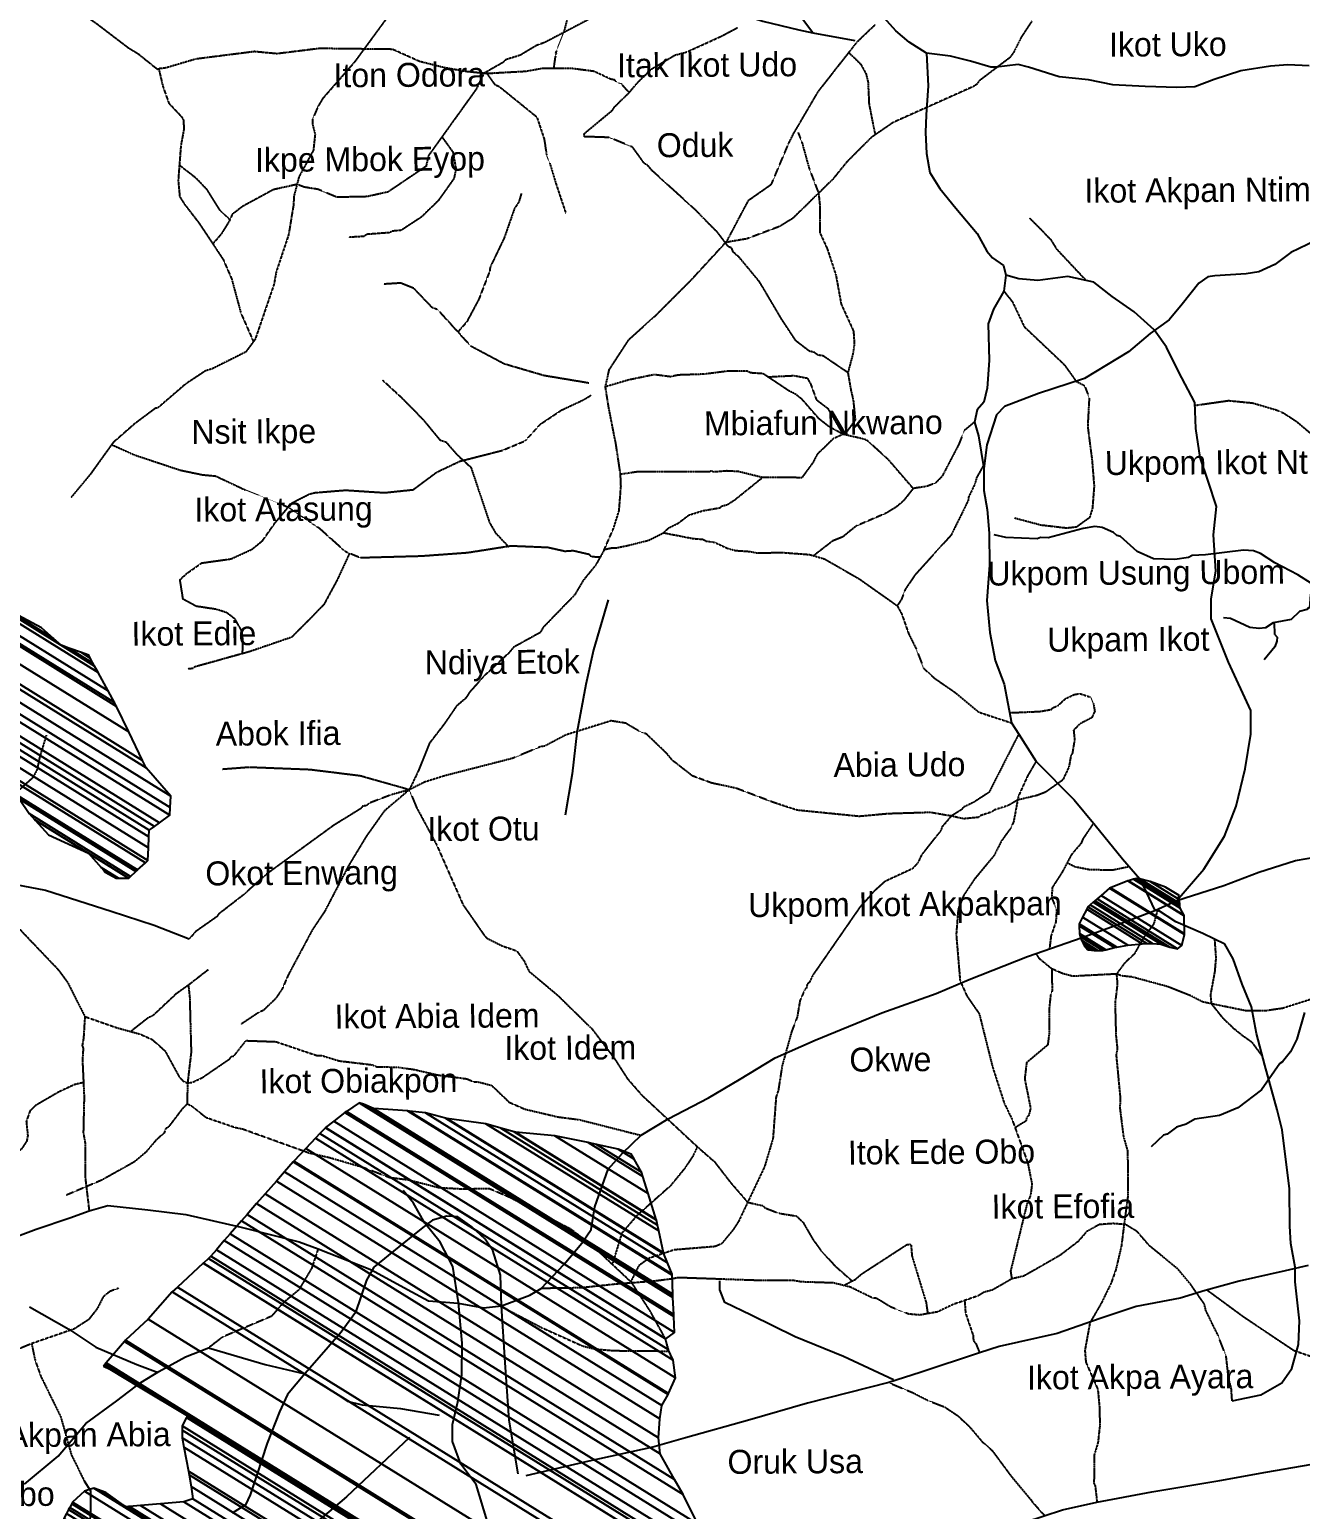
# Model space of a CAD drawing. Header units: metres. Extents: x 321186 to 621985, y 106829 to 204599.
# Drawn here: x 583692 to 594308, y 130041 to 142399 of the extents above; entities that cross this region are included whole.
import ezdxf
from ezdxf.enums import TextEntityAlignment as Align

# ---------------------------------------------------------------- set-up
doc = ezdxf.new("R2010")
doc.units = ezdxf.units.M
doc.header["$MEASUREMENT"] = 0
doc.linetypes.add('DASHED', pattern=[0.75, 0.5, -0.25])
doc.linetypes.add('HIDDEN', pattern=[0.375, 0.25, -0.125])
for name, color, linetype in [('11', 7, 'CONTINUOUS'), ('15', 7, 'CONTINUOUS'), ('18', 7, 'CONTINUOUS')]:
    doc.layers.add(name, color=color, linetype=linetype)
doc.styles.get("Standard").update_dxf_attribs({"font": 'txt', "height": 0.2})

msp = doc.modelspace()

# ---------------------------------------------------------------- linework, layer by layer
at = {"layer": '15', "color": 1, "linetype": 'DASHED'}
for points in [[(588891, 145174), (588868, 145047), (588817, 144939), (588801, 144859), (588775, 144579), (588729, 144333), (588682, 143962), (588538, 143570), (588511, 143436), (588415, 143155), (588358, 142790), (588269, 142609), (588184, 142491), (588154, 142374), (588085, 142201), (588091, 142199), (588086, 142182), (588082, 142165), (588069, 142074)], [(586729, 142567), (586407, 142128), (586140, 141822), (586101, 141756), (586057, 141652), (586055, 141612), (586077, 141526), (586063, 141392), (585942, 141168), (585899, 141002), (585898, 140942), (585856, 140686), (585752, 140374), (585734, 140272), (585577, 139813), (585498, 139706), (585217, 139566), (585163, 139550), (584994, 139438), (584766, 139242), (584741, 139235), (584567, 139105), (584391, 138951), (584279, 138796), (584199, 138684), (584041, 138494)], [(584132, 142530), (584238, 142460), (584516, 142248), (584597, 142199), (584759, 142069), (584771, 142072), (584806, 141924), (584856, 141784), (584964, 141669), (584978, 141643), (584981, 141565), (584956, 141431), (584934, 141141), (584946, 141005), (584985, 140943), (585108, 140783), (585309, 140480), (585380, 140318), (585458, 140030), (585562, 139794)], [(588358, 142481), (587995, 142291), (587928, 142267), (587789, 142184), (587671, 142148), (587650, 142126), (587488, 142034), (587425, 141904), (587025, 141347), (587004, 141257), (586687, 141043), (586511, 141004), (586259, 140999), (586101, 141065), (585988, 141083), (585926, 141106), (585728, 141062), (585468, 140920), (585384, 140855), (585367, 140811), (585294, 140692), (585223, 140610)], [(590528, 139534), (590323, 139673), (590274, 139682), (590248, 139704), (590207, 139713), (590095, 139799), (589977, 139977), (589792, 140290), (589621, 140497), (589571, 140541), (589557, 140575), (589531, 140585), (589438, 140707), (589248, 140899), (588891, 141223), (588856, 141265), (588828, 141281), (588730, 141417), (588535, 141498), (588325, 141505), (588327, 141531), (588564, 141728), (588577, 141751), (588701, 141873), (588773, 141958), (588890, 142071), (589083, 142186), (589181, 142212), (589467, 142342), (589607, 142416)], [(588492, 138053), (588571, 138234), (588617, 138381), (588633, 138586), (588629, 138685), (588590, 138942), (588531, 139240), (588503, 139416), (588535, 139559), (588700, 139812), (588935, 140023), (589233, 140323), (589519, 140634), (589655, 140892), (589701, 140976), (589890, 141108), (590032, 141444), (590077, 141534), (590281, 141882), (590458, 142108), (590612, 142303), (590756, 142440)], [(592066, 142472), (591976, 142335), (591912, 142207), (591880, 142164), (591621, 141968), (591609, 141945), (591580, 141925), (590906, 141623), (590723, 141498), (590521, 141296), (590400, 141147), (590067, 140822), (589956, 140754), (589685, 140652), (589506, 140621)], [(588701, 141873), (588637, 141945), (588596, 141961), (588577, 141979), (588546, 141985), (588407, 142050), (588229, 142073), (587976, 142074), (587838, 142049), (587513, 142031), (587340, 142048), (587161, 142080), (586949, 142133), (586724, 142234), (586114, 142241), (585759, 142197), (585571, 142215), (585082, 142153), (584827, 142078), (584771, 142072)], [(590536, 142207), (590635, 142111), (590680, 142028), (590696, 141965), (590705, 141774), (590756, 141521)], [(587513, 142031), (587581, 141937), (587610, 141928), (587930, 141669), (587991, 141486), (588011, 141351), (588038, 141283), (588088, 141117), (588171, 140868)], [(587137, 141503), (587228, 141377), (587254, 141236), (587237, 141155), (587106, 140970), (586962, 140831), (586797, 140723), (586725, 140716), (586700, 140703), (586510, 140689), (586486, 140672), (586361, 140664)], [(590112, 141540), (590147, 141448), (590203, 141244), (590283, 141033), (590295, 140921), (590295, 140701), (590355, 140570), (590428, 140349), (590472, 140107), (590575, 139881), (590582, 139776), (590570, 139691), (590528, 139534), (590554, 139384), (590569, 139321), (590574, 139295), (590589, 139138), (590501, 139016)], [(584944, 141268), (585076, 141165), (585169, 141069), (585281, 140889), (585367, 140811)], [(591831, 140215), (591903, 140125), (592001, 139918), (592335, 139602), (592435, 139462), (592505, 139426), (592544, 139323), (592531, 139085), (592567, 138810), (592585, 138587), (592571, 138402), (592547, 138323), (592437, 138244), (592355, 138235), (592141, 138260), (591923, 138318)], [(590487, 139019), (590371, 139083), (590287, 139149), (590145, 139312), (590094, 139352), (590035, 139382), (589821, 139525), (589716, 139532), (589688, 139546), (589523, 139546), (589323, 139521), (589112, 139514), (589046, 139500), (588910, 139517), (588693, 139472), (588503, 139416)], [(589860, 139499), (590078, 139510), (590189, 139489), (590217, 139439), (590265, 139308), (590360, 139236), (590487, 139019)], [(593427, 139261), (593709, 139301), (593910, 139281), (594107, 139223), (594168, 139197), (594271, 139130), (594512, 138928), (594557, 138902), (594793, 138712), (594948, 138625), (595185, 138395), (595354, 138189), (595391, 138159), (595561, 138134), (595700, 138078), (595901, 137915), (595983, 137883), (596086, 137763), (596134, 137685), (596185, 137540), (596290, 137341)], [(591585, 139121), (591501, 139051), (591453, 138932), (591315, 138668), (591260, 138612), (591187, 138584), (591074, 138567), (590993, 138464), (590932, 138412), (590849, 138361), (590595, 138252), (590485, 138162), (590400, 138128), (590241, 138005)], [(591074, 138567), (590868, 138806), (590697, 138962), (590663, 138979), (590487, 139019), (590405, 138981), (590272, 138852), (590236, 138783), (590144, 138657), (589814, 138658), (589613, 138708), (589516, 138713), (589405, 138704), (589388, 138714), (589372, 138705), (588767, 138705), (588629, 138685)], [(588491, 138057), (588555, 138071), (588597, 138072), (588694, 138092), (588866, 138135), (588988, 138197), (589032, 138238), (589111, 138277), (589200, 138345), (589318, 138382), (589461, 138406), (589476, 138421), (589520, 138432), (589585, 138473), (589814, 138658)], [(591669, 138775), (591604, 138658), (591589, 138604), (591536, 138494), (591533, 138466), (591391, 138178), (591090, 137846), (591007, 137724), (590974, 137637), (590940, 137588)], [(588988, 138197), (589235, 138149), (589316, 138143), (589343, 138128), (589417, 138117), (589520, 138068), (589588, 138049), (589708, 138041), (589769, 138028), (589974, 138033), (590209, 138015), (590334, 137978), (590623, 137812), (590940, 137588), (590978, 137518), (591036, 137353), (591096, 137234), (591161, 137065), (591252, 136982), (591423, 136864), (591620, 136700), (591895, 136609)], [(588492, 138053), (588419, 137923), (588317, 137799), (588246, 137678), (587983, 137407), (587957, 137363), (587736, 137241), (587697, 137194), (587498, 137009), (587369, 136867), (587335, 136814), (587259, 136750), (587158, 136602), (587033, 136440), (586942, 136213), (586864, 136050), (586657, 135875), (586507, 135665), (586356, 135415), (586158, 135036), (586055, 134882), (585853, 134504), (585802, 134387), (585751, 134311), (585646, 134208), (585606, 134191), (585459, 134093)], [(591879, 136694), (592133, 136705), (592229, 136722), (592242, 136737), (592281, 136751), (592345, 136811), (592418, 136846), (592466, 136854), (592558, 136824), (592579, 136771), (592590, 136705), (592566, 136653), (592463, 136599), (592414, 136547), (592422, 136470), (592402, 136349), (592391, 136336), (592374, 136240), (592323, 136132), (592180, 136031), (592108, 136003), (591946, 135965), (591868, 135919), (591753, 135882), (591730, 135866), (591625, 135831), (591618, 135820), (591494, 135808), (591392, 135831), (591215, 135861), (590862, 135850), (590624, 135828), (590104, 135880), (589914, 135942), (589595, 136063), (589390, 136107), (589230, 136166), (589063, 136296), (589016, 136353), (588847, 136515), (588781, 136542), (588671, 136607), (588549, 136626), (588171, 136508), (587997, 136416), (587958, 136409), (587724, 136312), (587159, 136167), (586990, 136114), (586864, 136050), (586717, 136010), (586522, 135936), (586509, 135919), (586474, 135913), (586458, 135893), (586229, 135751), (585670, 135345), (585477, 135172), (585271, 135012), (585257, 134991), (585080, 134867), (585026, 134805)], [(583832, 136507), (583775, 136318), (583755, 136220), (583721, 136153), (583509, 135961), (583452, 135791), (583366, 135728), (583277, 135632), (583152, 135307)], [(591955, 136516), (591707, 136029), (591582, 135948), (591492, 135904), (591478, 135885), (591392, 135831), (591314, 135740), (591307, 135713), (591143, 135506), (591112, 135439), (591067, 135391), (590838, 135285), (590758, 135213), (590629, 135071), (590237, 134505), (590206, 134442), (590189, 134427), (590183, 134397), (590167, 134379), (590127, 134288), (590105, 134154), (590058, 134031), (589979, 133747), (589947, 133542), (589928, 133484), (589902, 133138), (589832, 132903), (589615, 132446), (589567, 132372), (589473, 132259), (589419, 132236), (589077, 132208), (588869, 132139), (588782, 132077), (588714, 131943)], [(592100, 136287), (592031, 136170), (591952, 135996), (591913, 135786), (591891, 135734), (591810, 135622), (591749, 135501), (591586, 135305), (591496, 135170), (591450, 135058), (591433, 134842), (591465, 134457), (591522, 134329), (591626, 134179), (591735, 133741), (591835, 133431), (591898, 133302), (592030, 132937), (592066, 132759), (592054, 132663), (592027, 132604), (591887, 132031), (591897, 131966)], [(586864, 136050), (586925, 135902), (587092, 135592), (587313, 135091), (587494, 134830), (587516, 134810), (587638, 134748), (587761, 134706), (587823, 134621), (587864, 134535), (588101, 134337), (588391, 134053), (588577, 133808), (588685, 133640), (588806, 133501), (589271, 133069), (589414, 132944), (589548, 132771), (589691, 132606), (589816, 132578), (589836, 132559), (589950, 132515), (590099, 132491), (590153, 132439), (590235, 132297), (590301, 132206), (590419, 132076), (590564, 131948)], [(592580, 135771), (592492, 135642), (592476, 135603), (592395, 135508), (592318, 135362), (592234, 135232), (592232, 135145), (592272, 135049), (592265, 134946), (592225, 134830), (592212, 134722)], [(592879, 135408), (592740, 135379), (592548, 135382), (592424, 135407), (592359, 135440)], [(583438, 135066), (583933, 134547), (584009, 134443), (584154, 134157), (584424, 134063), (584617, 134010), (584717, 133965), (584824, 133870), (584940, 133657), (584973, 133619), (585008, 133603), (585048, 133606), (585134, 133646), (585365, 133804), (585377, 133822), (585401, 133829), (585501, 133956), (585751, 133947), (586088, 133833), (586138, 133830), (586278, 133787), (586556, 133754), (586592, 133738), (586768, 133734), (586904, 133715), (587103, 133669), (587345, 133637), (587403, 133612), (587445, 133610), (587552, 133582), (587698, 133442), (587829, 133384), (588110, 133318), (588284, 133296), (588800, 133165)], [(593115, 135049), (593083, 134930), (593001, 134820), (592919, 134677), (592840, 134604), (592772, 134512), (592779, 134427), (592760, 134270), (592767, 134002), (592779, 133885), (592769, 133837), (592802, 133492), (592801, 133386), (592830, 133156), (592865, 133033), (592867, 132657), (592835, 132420), (592813, 132241), (592766, 132042), (592727, 131931), (592646, 131765), (592550, 131600), (592508, 131369), (592516, 131270), (592616, 131043), (592631, 130879), (592632, 130735), (592617, 130598), (592585, 130493), (592584, 130257), (592594, 130237), (592609, 130102)], [(593591, 134802), (593602, 134646), (593592, 134530), (593557, 134341), (593564, 134264), (593656, 134149), (593745, 134063), (593819, 134003), (593900, 133946), (593992, 133822)], [(594389, 134298), (594159, 134225), (594020, 134205), (593851, 134205), (593494, 134278), (593390, 134331), (593198, 134407), (592903, 134487), (592818, 134496), (592772, 134512), (592406, 134493), (592321, 134516), (592232, 134555), (592130, 134638), (592100, 134683)], [(585185, 134548), (585019, 134419), (584915, 134345), (584724, 134166), (584678, 134143), (584537, 134032)], [(592232, 134555), (592234, 134371), (592221, 134336), (592209, 134212), (592209, 134010), (592197, 133919), (592021, 133772), (592005, 133637), (592054, 133391), (592039, 133331), (592022, 133313), (592015, 133284), (591925, 133228)], [(585019, 134419), (585030, 134314), (585033, 134186), (585042, 133860), (585012, 133603), (585008, 133426), (584968, 133386), (584854, 133236), (584829, 133220), (584817, 133185), (584750, 133126), (584662, 133022), (584566, 132942), (584296, 132791), (583997, 132664)], [(584154, 134157), (584143, 133977), (584132, 133914), (584140, 133892), (584134, 133788), (584148, 133489), (584141, 133188), (584157, 133094), (584157, 132813), (584190, 132534)], [(584142, 133605), (584070, 133589), (583940, 133529), (583744, 133415), (583697, 133372), (583665, 133281), (583677, 133162), (583668, 133116), (583625, 133051), (583494, 132940)], [(586853, 132792), (586702, 132810), (586480, 132895), (586198, 132977), (586027, 133016), (585475, 133215), (585409, 133229), (585169, 133311), (585046, 133408), (585008, 133426)], [(589271, 133069), (589230, 132986), (589161, 132884), (589045, 132742), (588766, 132495), (588639, 132347), (588560, 132087)], [(587634, 131735), (587965, 131562), (588312, 131406), (588414, 131381), (588575, 131367), (589034, 131363), (589005, 131465), (588878, 131695), (588724, 131933), (588403, 132235), (588215, 132380), (587703, 132646), (587532, 132719), (587308, 132715), (587113, 132726), (586853, 132792)], [(593738, 130948), (593731, 131054), (593709, 131132), (593688, 131320), (593621, 131493), (593518, 131703), (593507, 131754), (593391, 131921), (593285, 132048), (593046, 132244), (592945, 132361), (592849, 132419), (592744, 132428), (592627, 132419), (592523, 132361), (592451, 132278), (592300, 132162), (591999, 131990), (591897, 131966), (591738, 131874), (591664, 131854), (591618, 131825), (591407, 131752), (591276, 131690), (591130, 131664), (591036, 131672), (590886, 131731), (590768, 131803), (590735, 131806), (590547, 131898), (590407, 131932), (590136, 131941), (590073, 131953), (589799, 131952), (589112, 131976), (589061, 131966), (588906, 131946), (588592, 131922), (588300, 131891), (587966, 131886)], [(590492, 131911), (590589, 131961), (590647, 132010), (591023, 132254), (591047, 132255), (591056, 132246), (591063, 132159), (591181, 131771), (591195, 131675)], [(586103, 132217), (586048, 132054), (585942, 131875), (585817, 131771), (585712, 131653), (585304, 131480), (585186, 131389)], [(584436, 131888), (584363, 131861), (584307, 131816), (584259, 131720), (584186, 131626), (584065, 131548), (583709, 131425), (583436, 131311)], [(593529, 131873), (593833, 131650), (594253, 131369), (594477, 131292), (594656, 131212), (595053, 130811), (595061, 130793), (595113, 130755), (595273, 130591)], [(591503, 131785), (591511, 131679), (591574, 131495), (591577, 131450), (591597, 131426), (591629, 131348)], [(583709, 131425), (583740, 131281), (583787, 131150), (583952, 130815), (584041, 130498), (584148, 130280)], [(590869, 131100), (591066, 131018), (591201, 130949), (591338, 130896), (591445, 130824), (591539, 130737), (591649, 130608), (591733, 130533), (591893, 130317), (592060, 130117), (592064, 130109), (592124, 130041), (592171, 129989)]]:
    msp.add_lwpolyline(points, dxfattribs=at)
at = {"layer": '15', "color": 1, "linetype": 'Continuous'}
for points in [[(588963, 142742), (589280, 142628), (589515, 142568), (589818, 142469), (590118, 142397), (590235, 142373), (590587, 142309)], [(590235, 142373), (590131, 142509)], [(594382, 142096), (594203, 142105), (594059, 142094), (593812, 142056), (593588, 141981), (593427, 141922), (593277, 141916), (593012, 141925), (592741, 141939), (592539, 141980), (592292, 142004), (592038, 142086), (591951, 142107), (591767, 142085), (591721, 142084), (591553, 142136), (591386, 142176), (591184, 142201), (591040, 142295), (590930, 142388), (590831, 142498)], [(591184, 142201), (591198, 141929), (591182, 141688), (591177, 141541), (591184, 141363), (591214, 141206), (591295, 141071), (591429, 140909), (591609, 140696), (591690, 140549), (591737, 140492), (591829, 140430), (591847, 140347), (591831, 140215), (591745, 140063), (591700, 139942), (591708, 139635), (591692, 139404), (591664, 139289), (591607, 139225), (591585, 139121), (591620, 139006), (591664, 138733)], [(594437, 140637), (594229, 140537), (594096, 140438), (593962, 140376), (593854, 140360), (593594, 140343), (593536, 140335), (593461, 140281), (593320, 140105), (593212, 139975), (593054, 139860), (592871, 139707), (592504, 139484), (592120, 139360), (591836, 139252), (591770, 139183), (591688, 138931), (591664, 138733), (591665, 138551), (591691, 138391), (591709, 138193), (591711, 137927), (591688, 137630), (591714, 137364), (591758, 137129), (591834, 136932), (591895, 136609), (591895, 136609), (591955, 136516), (592100, 136287), (592418, 135966), (592595, 135754), (592822, 135474), (592966, 135307), (593093, 135042)], [(593276, 135127), (593501, 135387), (593675, 135662), (593773, 135913), (593847, 136226), (593895, 136515), (593894, 136713), (593707, 137115), (593563, 137479), (593562, 137646), (593602, 137875), (593583, 138179), (593607, 138415), (593539, 138628), (593470, 138825), (593435, 139068), (593426, 139285), (593291, 139543), (593189, 139748), (593088, 139891), (592920, 140042), (592735, 140171), (592583, 140291), (592366, 140336), (592115, 140304), (591956, 140318), (591847, 140347)], [(588526, 137638), (588403, 137219), (588338, 136929), (588265, 136526), (588226, 136183), (588167, 135840)], [(583467, 132275), (583748, 132381), (584030, 132477), (584190, 132534), (584346, 132579), (584680, 132544), (584997, 132504), (585459, 132397), (585944, 132275), (586103, 132217), (586550, 132043), (586850, 131877), (587024, 131784), (587272, 131764), (587485, 131724), (587634, 131741), (587870, 131831), (587966, 131886), (588157, 132090), (588305, 132263), (588385, 132379), (588413, 132568), (588526, 132883), (588646, 133015), (588800, 133165), (589026, 133303), (589365, 133478), (589623, 133632), (589922, 133812), (590255, 133960), (590812, 134189), (591266, 134349), (591542, 134466), (592030, 134658), (592484, 134818), (592754, 134914), (593093, 135042), (593276, 135127), (593668, 135250), (593961, 135362), (594268, 135461), (594561, 135510)], [(581566, 134768), (581852, 134874), (582294, 135050), (582714, 135163), (582908, 135208), (583116, 135280), (583301, 135308), (583520, 135272), (583825, 135211), (584374, 135037), (584732, 134919), (585026, 134805)], [(593738, 130948), (593978, 130997), (594153, 131097), (594236, 131219), (594293, 131417), (594300, 131615), (594265, 131942), (594264, 132063), (594229, 132261), (594220, 132405), (594218, 132717), (594156, 133211), (594114, 133378), (594011, 133751), (593942, 134016), (593899, 134237), (593822, 134426), (593746, 134639), (593678, 134760), (593494, 134850), (593267, 134948), (593115, 135049)], [(587514, 129945), (587424, 130248), (587295, 130420), (587225, 130609), (587224, 130751), (587269, 130940), (587302, 131166), (587306, 131429), (587275, 131770), (587227, 132070), (587122, 132274), (586994, 132431), (586900, 132598), (586813, 132703)], [(587774, 130338), (587698, 130785), (587666, 131268), (587634, 131741), (587626, 131998), (587562, 132203), (587497, 132297), (587387, 132402), (587271, 132485), (587178, 132489), (587057, 132457), (586977, 132394), (586776, 132235), (586569, 132065), (586506, 131955), (586415, 131686), (586295, 131522), (586151, 131353), (585991, 131174), (585847, 131000), (585779, 130857), (585677, 130594), (585592, 130331), (585535, 130162), (585495, 130078), (585386, 130009)], [(594373, 132079), (594181, 132032), (593797, 131946), (593513, 131868), (593304, 131806), (592937, 131735), (592636, 131634), (592277, 131511), (591793, 131401), (591629, 131348), (591133, 131184), (590869, 131100), (590192, 130928), (589708, 130788), (589173, 130640), (588898, 130562), (588363, 130445), (587837, 130320)], [(590910, 131123), (590491, 131318), (590088, 131483), (589719, 131663), (589501, 131768), (589458, 131874), (589458, 131950)], [(583691, 131732), (584020, 131545), (584246, 131395), (584587, 131251), (584766, 131184)], [(583649, 130253), (583931, 130486), (584162, 130758), (584421, 130949), (584622, 131102), (584772, 131192), (584996, 131315), (585186, 131389), (585661, 131251), (585991, 131174), (586176, 131059), (586345, 130945), (586472, 130914), (586790, 130885), (587114, 130829)], [(589816, 129214), (590127, 129347), (590553, 129472), (591154, 129658), (591663, 129821), (592014, 129937), (592322, 130038), (592609, 130102), (593066, 130187), (593634, 130282), (594019, 130353), (594712, 130471), (595264, 130589), (595832, 130707), (596392, 130802), (596809, 130880), (597189, 130934), (597682, 131044), (598200, 131123), (598702, 131202), (599228, 131320), (599939, 131416)], [(584148, 130280), (584200, 130196), (584201, 130028), (584185, 129786), (584180, 129723), (584256, 129576), (584355, 129393), (584396, 129283), (584397, 129141), (584318, 128957), (584203, 128783), (584117, 128709), (584004, 128558), (583935, 128368), (583833, 128110)]]:
    msp.add_lwpolyline(points, dxfattribs=at)
at = {"layer": '15', "color": 1, "linetype": 'HIDDEN'}
for points in [[(587800, 141030), (587780, 140961), (587743, 140905), (587657, 140659), (587540, 140416), (587536, 140383), (587445, 140147), (587343, 139956), (587270, 139874)], [(592046, 140825), (592221, 140648), (592271, 140567), (592517, 140305)], [(588363, 139447), (587990, 139509), (587656, 139607), (587380, 139754), (587102, 140060), (587056, 140077), (586902, 140238), (586793, 140282), (586652, 140273)], [(586643, 139470), (586812, 139314), (586980, 139142), (587120, 138972), (587171, 138955), (587263, 138849), (587380, 138742), (587533, 138285), (587583, 138198), (587692, 138082)], [(585472, 137188), (585474, 137310), (585463, 137380), (585409, 137476), (585340, 137529), (585254, 137557), (585083, 137583), (584975, 137642), (584949, 137805), (585005, 137857), (585130, 137945), (585375, 137979), (585550, 138059), (585639, 138131), (585744, 138281), (585883, 138446), (586030, 138521), (586075, 138532), (586331, 138553), (586658, 138532), (586897, 138557), (587095, 138704), (587288, 138795), (587641, 138885), (587835, 138966), (587964, 139107), (588134, 139221), (588325, 139310), (588381, 139345)], [(584378, 138933), (584569, 138847), (584955, 138719), (585138, 138681), (585247, 138671), (585494, 138555), (585854, 138411)], [(588459, 137994), (588387, 137995), (588369, 138015), (588233, 138046), (588166, 138041), (588022, 138073), (587714, 138086), (587351, 138029), (586967, 138001), (586456, 137987), (586332, 138038), (586118, 138230), (585854, 138411)], [(586361, 138017), (586260, 137799), (586148, 137593), (585880, 137324), (585537, 137206), (585071, 137076), (585058, 137064), (585016, 137059)], [(586864, 136050), (586456, 136166), (586035, 136218), (585526, 136238), (585305, 136221)]]:
    msp.add_lwpolyline(points, dxfattribs=at)
at = {"layer": '18', "color": 143, "linetype": 'Continuous'}
for points in [[(594515, 137702), (594288, 137846), (594095, 137945), (593976, 138024), (593916, 138045), (593834, 138053), (593515, 138012), (593405, 138007), (593374, 137990), (593260, 137975), (593082, 137980), (592946, 138040), (592806, 138165), (592774, 138173), (592746, 138199), (592653, 138240), (592591, 138249), (592493, 138233), (592202, 138156), (592138, 138157), (592110, 138145), (591848, 138157), (591750, 138181)], [(594450, 137743), (594394, 137681), (594385, 137571), (594367, 137565), (594365, 137555), (594300, 137540), (594230, 137474), (594082, 137445), (594016, 137404), (593965, 137397), (593886, 137407), (593725, 137480), (593666, 137486)], [(594088, 137446), (594093, 137351), (594113, 137326), (594112, 137292), (594096, 137244), (594007, 137136)], [(594343, 134190), (594278, 133967), (594227, 133862), (594159, 133780), (594136, 133764), (593983, 133545), (593785, 133395), (593632, 133330), (593426, 133299), (593354, 133257), (593274, 133232), (593194, 133176), (593166, 133167), (593061, 133069)], [(586867, 130641), (586340, 130145), (586101, 129943), (586027, 129896), (585981, 129846), (585778, 129459), (585595, 129220), (585536, 129123), (585336, 128864), (585181, 128646), (585081, 128393), (585029, 128125), (584923, 127876), (584860, 127767), (584706, 127616), (584466, 127440), (584216, 127300), (584190, 127266), (583856, 127071), (583651, 126929)]]:
    msp.add_lwpolyline(points, dxfattribs=at)

# ---------------------------------------------------------------- texts
at = {"layer": '11', "color": 7, "linetype": 'Continuous'}
for s, height, rotation, p in [('Ikot Uko', 200.3, 0.3683, (593201, 142280)), ('Iton Odora', 200.3, 0.3682, (586864, 142025)), ('Itak Ikot Udo', 200.3, 0.3682, (589352, 142109)), ('Oduk', 200.3, 0.3678, (589252, 141439)), ('Ikpe Mbok Eyop', 200.29, 0.3677, (586536, 141292)), ('Ikot Akpan Ntim', 200.31, 0.3675, (593450, 141034)), ('Nsit Ikpe', 200.3, 0.3663, (585565, 139018)), ('Mbiafun Nkwano', 200.3, 0.3663, (590323, 139120)), ('Ukpom Ikot Ntuen', 200.31, 0.3661, (593746, 138761)), ('Ikot Atasung', 200.29, 0.3659, (585814, 138370)), ('Ukpom Usung Ubom', 200.31, 0.3655, (592936, 137839)), ('Ikot Edie', 200.3, 0.3652, (585065, 137360)), ('Ukpam Ikot', 200.3, 0.3652, (592871, 137283)), ('Ndiya Etok', 200.3, 0.3651, (587641, 137093)), ('Abok Ifia', 200.3, 0.3647, (585768, 136526)), ('Abia Udo', 200.3, 0.3645, (590959, 136265)), ('Ikot Otu', 200.3, 0.3642, (587484, 135729)), ('Okot Enwang', 200.29, 0.364, (585965, 135332)), ('Ukpom Ikot Akpakpan', 200.3, 0.3638, (591005, 135071)), ('Ikot Abia Idem', 200.29, 0.3632, (587096, 134166)), ('Ikot Idem', 200.3, 0.3631, (588209, 133901)), ('Okwe', 200.3, 0.363, (590883, 133803)), ('Ikot Obiakpon', 200.29, 0.3629, (586440, 133596)), ('Itok Ede Obo', 200.3, 0.3625, (591310, 133030)), ('Ikot Efofia', 200.31, 0.3622, (592324, 132576)), ('Ikot Akpa Ayara', 200.31, 0.3613, (592970, 131123)), ('Ikot Akpan Abia', 200.29, 0.361, (583933, 130639)), ('Oruk Usa', 200.3, 0.3609, (590088, 130445)), ('Ikot Ubo', 200.3, 0.3607, (583403, 130172))]:
    msp.add_text(s, height=height, rotation=rotation, dxfattribs=at).set_placement(p, align=Align.MIDDLE)

# ---------------------------------------------------------------- meshes
at = {"layer": '11', "color": 253, "linetype": 'Continuous'}
mesh = msp.add_polyface(dxfattribs=at)
corners = [(584324, 135364), (584417, 135312), (584313, 135376), (584436, 135312), (584290, 135402), (583850, 135675), (584520, 135313), (584185, 135520), (583738, 135797), (584521, 135313), (583737, 135799), (584536, 135326), (583688, 135852), (584581, 135368), (583608, 135971), (583213, 136216), (584593, 135379), (583586, 136004), (583535, 136036), (583144, 136278), (584595, 135381), (583583, 136009), (583142, 136282), (584660, 135441), (583074, 136424), (584681, 135460), (583052, 136470), (584685, 135566), (582980, 136623), (584689, 135659), (582899, 136769), (584691, 135712), (582895, 136826), (584737, 135744), (582890, 136888), (584777, 135774), (582886, 136947), (584863, 135839), (582967, 137014), (584867, 135902), (583012, 137052), (584873, 135996), (583070, 137114), (584665, 136235), (583135, 137184), (584635, 136296), (583161, 137210), (584521, 136535), (583194, 137357), (584419, 136747), (583183, 137514), (584402, 136779), (583182, 137535), (583251, 137557), (584349, 136876), (583251, 137557), (583331, 137610), (584265, 137031), (583432, 137582), (583955, 137257), (584236, 137083), (583481, 137569), (583893, 137313), (584020, 137234), (584222, 137109), (583793, 137403), (584126, 137197), (584199, 137151), (584186, 137175)]
mesh.append_faces([[corners[k] for k in face] for face in [(0, 0, 1, 2), (2, 1, 3, 4), (5, 5, 7, 8), (4, 3, 6, 7), (8, 6, 9, 10), (10, 9, 11, 12), (12, 11, 13, 14), (15, 15, 18, 19), (14, 13, 16, 17), (19, 18, 21, 22), (17, 16, 20, 21), (22, 20, 23, 24), (24, 23, 25, 26), (26, 25, 27, 28), (28, 27, 29, 30), (30, 29, 31, 32), (32, 31, 33, 34), (34, 33, 35, 36), (36, 35, 37, 38), (38, 37, 39, 40), (40, 39, 41, 42), (42, 41, 43, 44), (44, 43, 45, 46), (46, 45, 47, 48), (48, 47, 49, 50), (50, 49, 51, 52), (52, 51, 54, 55), (53, 54, 57, 56), (56, 57, 60, 58), (58, 59, 62, 61), (59, 60, 64, 63), (61, 62, 65, 65), (63, 64, 67, 66), (66, 67, 68, 68)]], dxfattribs={"vtx0": -1, "vtx2": -1, "color": 253})
mesh = msp.add_polyface(dxfattribs=at)
corners = [(592532, 134713), (592566, 134710), (592503, 134749), (592589, 134708), (592493, 134768), (592617, 134708), (592479, 134794), (592658, 134708), (592469, 134826), (592682, 134714), (592462, 134851), (592756, 134733), (592461, 134915), (592774, 134736), (592461, 134930), (592868, 134752), (592489, 134987), (592986, 134765), (592523, 135053), (593026, 134766), (592532, 135072), (593073, 134766), (592552, 135089), (593142, 134761), (592578, 135111), (593217, 134736), (592592, 135123), (593283, 134723), (592611, 135140), (593318, 134749), (592643, 135167), (593339, 134843), (592715, 135230), (593340, 134849), (592722, 135232), (593336, 134998), (592868, 135289), (593336, 135001), (592871, 135289), (593304, 135061), (592914, 135303), (593302, 135084), (592937, 135310), (592966, 135307), (593300, 135100), (592966, 135307), (593052, 135284), (593296, 135133), (593182, 135238), (593292, 135170), (593292, 135171)]
mesh.append_faces([[corners[k] for k in face] for face in [(0, 0, 1, 2), (2, 1, 3, 4), (4, 3, 5, 6), (6, 5, 7, 8), (8, 7, 9, 10), (10, 9, 11, 12), (12, 11, 13, 14), (14, 13, 15, 16), (16, 15, 17, 18), (18, 17, 19, 20), (20, 19, 21, 22), (22, 21, 23, 24), (24, 23, 25, 26), (26, 25, 27, 28), (28, 27, 29, 30), (30, 29, 31, 32), (32, 31, 33, 34), (34, 33, 35, 36), (36, 35, 37, 38), (38, 37, 39, 40), (40, 39, 41, 42), (42, 41, 44, 45), (43, 44, 47, 46), (46, 47, 49, 48), (48, 49, 50, 50)]], dxfattribs={"vtx0": -1, "vtx2": -1, "color": 253})
mesh = msp.add_polyface(dxfattribs=at)
corners = [(584016, 128547), (584334, 128360), (584134, 128484), (584007, 128562), (584364, 128345), (584172, 128464), (584005, 128567), (584468, 128292), (583996, 128585), (584798, 128126), (584654, 128215), (583966, 128642), (584811, 128126), (584694, 128199), (583960, 128654), (584855, 128126), (583939, 128693), (585028, 128125), (583858, 128851), (585029, 128125), (583858, 128851), (585048, 128222), (583822, 128982), (585064, 128307), (583781, 129102), (585081, 128393), (583780, 129199), (585088, 128412), (583780, 129223), (585121, 128493), (583791, 129318), (585902, 128065), (585138, 128538), (583807, 129364), (586008, 128072), (585801, 128200), (585162, 128597), (583827, 129424), (586031, 128074), (585798, 128219), (585167, 128610), (583832, 129437), (586087, 128084), (585787, 128270), (585181, 128646), (583845, 129475), (586152, 128096), (585775, 128330), (585207, 128682), (583859, 129518), (586205, 128106), (585766, 128379), (585228, 128712), (583879, 129548), (586215, 128108), (585764, 128387), (585232, 128717), (583882, 129554), (586398, 128180), (585730, 128594), (585323, 128846), (583968, 129687), (586423, 128190), (585725, 128623), (585336, 128864), (583975, 129708), (586484, 128214), (585714, 128692), (585368, 128906), (583991, 129760), (586527, 128231), (585706, 128741), (585391, 128936), (583988, 129806), (586609, 128264), (585685, 128837), (585435, 128992), (583984, 129892), (586671, 128288), (585670, 128909), (585467, 129034), (583978, 129957), (586678, 128291), (585667, 128918), (585471, 129039), (583978, 129965), (586733, 128313), (586733, 128313), (585642, 128990), (585501, 129077), (584001, 130007), (586772, 128333), (585623, 129045), (585523, 129107), (584018, 130040), (586794, 128343), (585601, 129083), (585536, 129123), (584028, 130058), (586829, 128361), (585566, 129144), (584044, 130088), (586846, 128370), (584052, 130102), (586980, 128437), (584150, 130192), (587048, 128472), (584230, 130219), (587057, 128476), (584268, 130205), (584497, 130063), (587071, 128483), (584329, 130183), (584519, 130065), (587076, 128485), (584527, 130066), (587140, 128511), (584618, 130074), (587255, 128557), (584786, 130087), (587406, 128600), (584982, 130103), (587487, 128623), (585057, 130129), (587588, 128652), (585041, 130231), (587744, 128645), (585026, 130330), (587785, 128647), (585021, 130360), (588053, 128657), (584982, 130561), (588146, 128668), (584967, 130638), (588234, 128678), (584967, 130704), (588292, 128677), (584967, 130738), (588448, 128673), (585004, 130808), (584311, 131238), (588459, 128673), (585007, 130813), (584363, 131213), (584314, 131243), (588462, 128673), (585008, 130814), (584601, 131067), (584315, 131244), (588481, 128672), (585012, 130823), (584321, 131251), (588513, 128671), (584332, 131264), (588930, 128688), (584484, 131444), (588939, 128699), (584494, 131455), (589103, 128890), (584684, 131630), (589300, 129119), (584884, 131857), (589337, 129163), (584928, 131897), (589393, 129463), (589537, 129373), (585143, 132098), (589393, 129464), (589538, 129374), (585144, 132098), (589381, 129536), (585186, 132137), (589381, 129568), (585206, 132156), (589380, 129652), (585254, 132210), (589339, 129793), (585319, 132286), (589274, 129919), (585368, 132341), (589152, 130165), (585464, 132452), (589080, 130291), (585510, 132505), (588959, 130506), (585589, 132595), (588946, 130639), (585661, 132676), (588957, 130797), (585754, 132783), (588974, 130908), (585823, 132861), (589027, 131001), (585894, 132943), (589031, 131008), (585900, 132949), (589088, 131139), (585999, 133054), (589069, 131286), (586080, 133140), (589028, 131375), (586118, 133180), (589005, 131465), (586163, 133227), (589007, 131466), (586164, 133229), (589079, 131518), (586233, 133283), (589074, 131652), (586325, 133356), (589073, 131670), (586339, 133365), (589067, 131810), (586446, 133435), (586481, 133424), (589067, 131821), (586481, 133424), (586566, 133388), (589066, 131838), (586849, 133369), (589059, 131998), (586864, 133367), (589059, 132006), (586999, 133354), (589022, 132100), (587167, 133308), (588992, 132176), (587179, 133306), (588989, 132184), (587503, 133262), (588949, 132366), (587630, 133226), (588938, 132415), (587741, 133193), (588929, 132457), (587752, 133190), (588928, 132461), (588081, 133161), (588861, 132678), (588359, 133105), (588816, 132822), (588428, 133089), (588805, 132856), (588608, 133049), (588742, 132966), (588718, 133007)]
mesh.append_faces([[corners[k] for k in face] for face in [(0, 0, 2, 3), (3, 2, 5, 6), (1, 1, 4, 5), (6, 4, 7, 8), (8, 7, 10, 11), (11, 10, 13, 14), (9, 9, 12, 13), (14, 12, 15, 16), (16, 15, 17, 18), (18, 17, 19, 20), (20, 19, 21, 22), (22, 21, 23, 24), (24, 23, 25, 26), (26, 25, 27, 28), (28, 27, 29, 30), (30, 29, 32, 33), (33, 32, 36, 37), (31, 31, 34, 35), (37, 36, 40, 41), (35, 34, 38, 39), (41, 40, 44, 45), (39, 38, 42, 43), (45, 44, 48, 49), (43, 42, 46, 47), (49, 48, 52, 53), (47, 46, 50, 51), (53, 52, 56, 57), (51, 50, 54, 55), (57, 56, 60, 61), (55, 54, 58, 59), (61, 60, 64, 65), (59, 58, 62, 63), (65, 64, 68, 69), (63, 62, 66, 67), (69, 68, 72, 73), (67, 66, 70, 71), (73, 72, 76, 77), (71, 70, 74, 75), (77, 76, 80, 81), (75, 74, 78, 79), (81, 80, 84, 85), (79, 78, 82, 83), (85, 84, 89, 90), (83, 82, 87, 88), (90, 89, 93, 94), (88, 86, 91, 92), (94, 93, 97, 98), (92, 91, 95, 96), (98, 97, 100, 101), (96, 95, 99, 100), (101, 99, 102, 103), (103, 102, 104, 105), (105, 104, 106, 107), (107, 106, 108, 109), (109, 110, 112, 112), (110, 108, 111, 113), (113, 111, 114, 115), (115, 114, 116, 117), (117, 116, 118, 119), (119, 118, 120, 121), (121, 120, 122, 123), (123, 122, 124, 125), (125, 124, 126, 127), (127, 126, 128, 129), (129, 128, 130, 131), (131, 130, 132, 133), (133, 132, 134, 135), (135, 134, 136, 137), (137, 136, 138, 139), (140, 140, 143, 144), (139, 138, 141, 142), (144, 143, 147, 148), (142, 141, 145, 146), (148, 147, 150, 151), (146, 145, 149, 150), (151, 149, 152, 153), (153, 152, 154, 155), (155, 154, 156, 157), (157, 156, 158, 159), (159, 158, 160, 161), (161, 160, 162, 163), (163, 162, 165, 166), (166, 164, 167, 169), (164, 165, 168, 168), (169, 167, 170, 171), (171, 170, 172, 173), (173, 172, 174, 175), (175, 174, 176, 177), (177, 176, 178, 179), (179, 178, 180, 181), (181, 180, 182, 183), (183, 182, 184, 185), (185, 184, 186, 187), (187, 186, 188, 189), (189, 188, 190, 191), (191, 190, 192, 193), (193, 192, 194, 195), (195, 194, 196, 197), (197, 196, 198, 199), (199, 198, 200, 201), (201, 200, 202, 203), (203, 202, 204, 205), (205, 204, 206, 207), (207, 206, 208, 209), (209, 208, 210, 211), (211, 210, 212, 213), (213, 212, 215, 216), (214, 215, 218, 217), (217, 218, 220, 219), (219, 220, 222, 221), (221, 222, 224, 223), (223, 224, 226, 225), (225, 226, 228, 227), (227, 228, 230, 229), (229, 230, 232, 231), (231, 232, 234, 233), (233, 234, 236, 235), (235, 236, 238, 237), (237, 238, 240, 239), (239, 240, 242, 241), (241, 242, 244, 243), (243, 244, 245, 245)]], dxfattribs={"vtx0": -1, "vtx2": -1, "color": 253})

doc.saveas('drawing.dxf')
